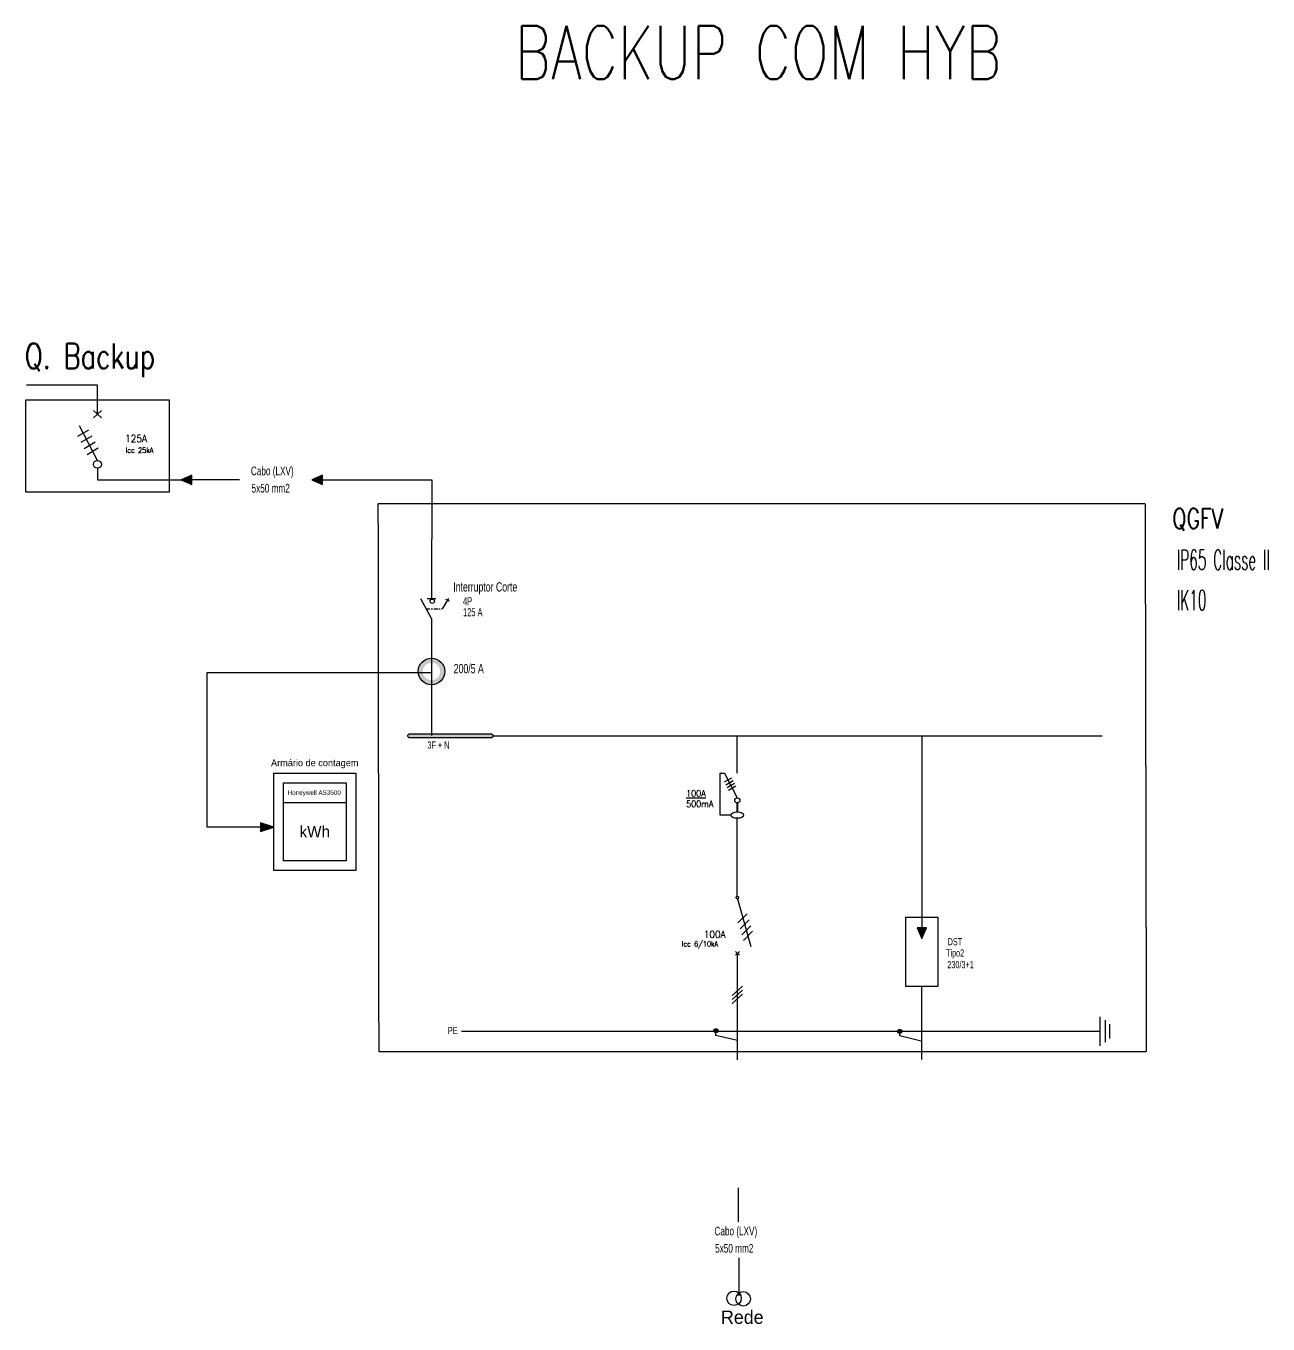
# Model space of a CAD drawing. Header units: millimetres. Extents: x 75320 to 3731865, y 19394 to 539720.
# Drawn here: x 234800 to 328030, y 440527 to 537950 of the extents above; entities that cross this region are included whole.
import ezdxf
from ezdxf.enums import TextEntityAlignment as Align

# ---------------------------------------------------------------- set-up
doc = ezdxf.new("R2010")
doc.units = ezdxf.units.MM
doc.linetypes.add('atContinuous2', pattern=[0])
doc.linetypes.add('RDASHED', pattern=[2.38125, 1.5875, -0.79375])
for name, color, linetype in [('326', 7, 'Continuous'), ('Z_entity', 7, 'Continuous'), ('Z_rectangle', 7, 'Continuous'), ('Z_solid', 96, 'Continuous'), ('Z_text', 7, 'Continuous')]:
    doc.layers.add(name, color=color, linetype=linetype)
doc.styles.add('QTNBCJ+TT111t00', font='', dxfattribs={"height": 0.2})
doc.styles.add('ROMANS', font='ROMANS.shx', dxfattribs={"width": 0.9, "height": 238.125})
doc.styles.get("Standard").update_dxf_attribs({"font": 'bahnschrift.ttf'})
doc.styles.get('QTNBCJ+TT111t00').set_extended_font_data('T T 1 1 1t 0 0')

msp = doc.modelspace()

# ---------------------------------------------------------------- hatches: boundary and pattern name
h = msp.add_hatch(color=256)
h.dxf.hatch_style = 1
h.paths.add_polyline_path([(266238, 489506, 1), (264237, 489506, 1)])
h.paths.add_polyline_path([(264586, 489506, -1), (265889, 489506, -1)], flags=16)
h = msp.add_hatch(color=256)
h.dxf.hatch_style = 1
h.paths.add_polyline_path([(269866, 484676), (269862, 484701), (269852, 484725), (269836, 484748), (269816, 484768), (269792, 484785), (269765, 484798), (269736, 484807), (269706, 484810), (263619, 484810), (263585, 484807), (263552, 484798), (263523, 484785), (263497, 484768), (263476, 484748), (263460, 484725), (263449, 484701), (263446, 484676), (263449, 484648), (263460, 484622), (263476, 484599), (263497, 484580), (263523, 484564), (263552, 484553), (263585, 484546), (263619, 484543), (269706, 484543), (269736, 484546), (269765, 484553), (269792, 484564), (269816, 484580), (269836, 484599), (269852, 484622), (269862, 484648)])
at = {"true_color": 0xffffff}
h = msp.add_hatch(color=7, dxfattribs=at)
h.dxf.hatch_style = 1
h.paths.add_polyline_path([(253404, 477813), (252406, 478135), (252406, 477491)])
at = {"layer": 'Z_solid'}
for points in [[(246454, 503879), (247253, 503533), (247253, 504239)], [(256253, 503886), (257052, 503540), (257052, 504246)], [(302054, 469454), (302400, 470254), (301694, 470254)], [(286749, 462539), (286746, 462510), (286737, 462482), (286723, 462458), (286704, 462436), (286681, 462418), (286653, 462404), (286623, 462396), (286589, 462392), (286555, 462396), (286525, 462404), (286498, 462418), (286474, 462436), (286455, 462458), (286441, 462482), (286432, 462510), (286429, 462539), (286432, 462568), (286441, 462596), (286455, 462620), (286474, 462642), (286498, 462660), (286525, 462674), (286555, 462683), (286589, 462686), (286623, 462683), (286653, 462674), (286681, 462660), (286704, 462642), (286723, 462620), (286737, 462596), (286746, 462568)], [(300550, 462497), (300547, 462468), (300538, 462441), (300524, 462416), (300505, 462394), (300482, 462376), (300455, 462362), (300424, 462354), (300390, 462351), (300357, 462354), (300326, 462362), (300299, 462376), (300275, 462394), (300256, 462416), (300242, 462441), (300233, 462468), (300230, 462497), (300233, 462526), (300242, 462554), (300256, 462579), (300275, 462600), (300299, 462618), (300326, 462632), (300357, 462641), (300390, 462644), (300424, 462641), (300455, 462632), (300482, 462618), (300505, 462600), (300524, 462579), (300538, 462554), (300547, 462526)]]:
    msp.add_hatch(color=0, dxfattribs=at).paths.add_polyline_path(points)

# ---------------------------------------------------------------- linework, layer by layer
for p, q in [((240168, 510999), (234832, 510999)), ((240168, 508809), (240168, 510999)), ((239877, 509078), (240460, 508540)), ((239877, 508540), (240460, 509078)), ((238699, 507152), (239530, 507635)), ((238932, 506701), (239763, 507184)), ((239165, 506250), (239996, 506733)), ((239398, 505799), (240229, 506282)), ((240165, 504751), (240165, 503879)), ((240165, 503879), (246454, 503879)), ((248392, 477813), (248392, 489426)), ((248392, 489426), (265237, 489426)), ((269866, 484676), (315577, 484665)), ((288192, 481862), (288192, 484649)), ((302047, 484684), (302047, 479327)), ((287225, 481208), (287772, 481523)), ((287325, 481007), (287872, 481322)), ((287424, 480806), (287971, 481121)), ((287524, 480605), (288071, 480920)), ((288200, 479632), (288200, 478962)), ((302047, 479327), (302047, 471066)), ((252406, 477813), (248392, 477813))]:
    msp.add_line(p, q)
at = {"color": 0, "linetype": 'ByBlock'}
for p, q in [((288192, 481862), (288192, 484649)), ((288192, 478962), (288192, 479632)), ((288192, 472641), (288192, 478481)), ((288218, 472451), (289212, 468872)), ((288924, 471321), (288235, 470631)), ((289095, 470872), (288405, 470183)), ((289210, 470425), (288521, 469735)), ((289339, 470001), (288650, 469311)), ((288346, 468205), (288056, 468495)), ((288056, 468205), (288346, 468495)), ((288201, 460350), (288201, 468350)), ((302047, 460369), (302047, 465868))]:
    msp.add_line(p, q, dxfattribs=at)
for points in [[(234800, 509897), (245537, 509897), (245537, 502965), (234800, 502965)], [(253404, 481869), (259549, 481869), (259549, 474574), (253404, 474574)], [(254127, 481146), (258827, 481146), (258827, 475296), (254127, 475296)], [(254127, 479674), (258827, 479674), (258827, 475296), (254127, 475296)], [(252406, 478135), (252406, 477491), (253404, 477813)], [(300852, 471066), (303242, 471066), (303242, 465868), (300852, 465868)]]:
    msp.add_lwpolyline(points, close=True)
for points in [[(240165, 505339), (238829, 507930)], [(257052, 503893), (265276, 503893)], [(287726, 478723), (286905, 478723), (286905, 481862), (287236, 481862), (288172, 480021)], [(288261, 450740), (288261, 448190)], [(288300, 445490), (288300, 442635)]]:
    msp.add_lwpolyline(points)
at = {"linetype": 'RDASHED'}
msp.add_lwpolyline([(261247, 502116), (318804, 502116), (318889, 460956), (261302, 460956)], close=True, dxfattribs=at)
for centre, radius in [((240165, 505045), 294), ((265237, 489506), 1001), ((288192, 479827), 195), ((287947, 442457), 544), ((288636, 442417), 544)]:
    msp.add_circle(centre, radius)
at = {"color": 0, "linetype": 'ByBlock'}
msp.add_circle((288194, 472544), 96.6, dxfattribs=at)
msp.add_ellipse((288197, 478722), major_axis=(471, 0), ratio=0.510093)
at = {"layer": 'Z_entity', "color": 7}
for points in [[(246454, 503879), (247253, 503533), (247253, 504239), (246454, 503879)], [(256253, 503886), (257052, 503540), (257052, 504246), (256253, 503886)], [(269866, 484676), (269862, 484701), (269852, 484725), (269836, 484748), (269816, 484768), (269792, 484785), (269765, 484798), (269736, 484807), (269706, 484810), (263619, 484810), (263585, 484807), (263552, 484798), (263523, 484785), (263497, 484768), (263476, 484748), (263460, 484725), (263449, 484701), (263446, 484676), (263446, 484676), (263449, 484648), (263460, 484622), (263476, 484599), (263497, 484580), (263523, 484564), (263552, 484553), (263585, 484546), (263619, 484543), (269706, 484543), (269736, 484546), (269765, 484553), (269792, 484564), (269816, 484580), (269836, 484599), (269852, 484622), (269862, 484648), (269866, 484676), (269866, 484676)], [(302054, 469454), (302400, 470254), (301694, 470254), (302054, 469454)], [(286749, 462539), (286746, 462510), (286737, 462482), (286723, 462458), (286704, 462436), (286681, 462418), (286653, 462404), (286623, 462396), (286589, 462392), (286555, 462396), (286525, 462404), (286498, 462418), (286474, 462436), (286455, 462458), (286441, 462482), (286432, 462510), (286429, 462539), (286432, 462568), (286441, 462596), (286455, 462620), (286474, 462642), (286498, 462660), (286525, 462674), (286555, 462683), (286589, 462686), (286623, 462683), (286653, 462674), (286681, 462660), (286704, 462642), (286723, 462620), (286737, 462596), (286746, 462568), (286749, 462539), (286749, 462539)], [(300550, 462497), (300547, 462468), (300538, 462441), (300524, 462416), (300505, 462394), (300482, 462376), (300455, 462362), (300424, 462354), (300390, 462351), (300357, 462354), (300326, 462362), (300299, 462376), (300275, 462394), (300256, 462416), (300242, 462441), (300233, 462468), (300230, 462497), (300233, 462526), (300242, 462554), (300256, 462579), (300275, 462600), (300299, 462618), (300326, 462632), (300357, 462641), (300390, 462644), (300424, 462641), (300455, 462632), (300482, 462618), (300505, 462600), (300524, 462579), (300538, 462554), (300547, 462526), (300550, 462497), (300550, 462497)]]:
    msp.add_lwpolyline(points, dxfattribs=at)
at = {"layer": 'Z_entity', "color": 0}
for points in [[(250824, 503886), (247253, 503886)], [(265276, 503893), (265237, 494949)], [(265237, 493484), (264438, 494949)], [(265557, 494949), (264918, 494949)], [(266516, 494976), (266037, 494216)], [(266290, 494922), (266569, 494776)], [(264838, 494216), (265118, 494216)], [(265211, 494216), (265317, 494216)], [(265411, 494216), (265704, 494216)], [(265797, 494216), (265890, 494216)], [(265983, 494216), (266037, 494216)], [(265237, 493484), (265237, 484686)], [(269706, 484810), (263619, 484810)], [(263619, 484543), (269706, 484543)], [(302047, 471066), (302047, 470254)], [(287815, 465176), (288587, 465896)], [(287815, 464883), (288587, 465589)], [(287815, 464590), (288587, 465296)], [(315407, 463589), (315407, 461404)], [(315812, 463323), (315812, 461671)], [(316131, 463030), (316131, 461964)], [(267501, 462495), (315407, 462497)], [(286589, 462193), (286589, 462539)], [(288201, 461807), (286589, 462193)], [(300391, 462151), (300391, 462497)], [(302002, 461765), (300391, 462151)]]:
    msp.add_lwpolyline(points, dxfattribs=at)
at = {"layer": 'Z_entity', "color": 0, "linetype": 'atContinuous2'}
msp.add_circle((265298, 494775), 166, dxfattribs=at)
at = {"layer": 'Z_rectangle', "color": 7, "linetype": 'atContinuous2'}
msp.add_line((265262, 501261), (265262, 501248), dxfattribs=at)

# ---------------------------------------------------------------- texts
at = {"lineweight": -3, "style": 'ROMANS'}
for s, height, width, p in [('BACKUP COM HYB', 4000, 0.75, (271511, 533950)), ('Q. Backup', 1890.8, 0.75, (234717, 512234)), ('QGFV', 1500, 0.75, (320846, 500236)), ('IP65 Classe II', 1500, 0.5, (321184, 497136)), ('IK10', 1500, 0.5, (321184, 494116))]:
    msp.add_text(s, height=height, dxfattribs=dict(at, width=width)).set_placement(p)
at = {"width": 7000.41, "attachment_point": 5}
for s, insert, char_height in [('\\pxqc;Armário de contagem', (256477, 482574), 513.54), ('\\pxqc;kWh', (256477, 477485), 855.9)]:
    msp.add_mtext(s, dxfattribs=dict(at, insert=insert, char_height=char_height))
at = {"insert": (256439, 480364), "char_height": 342.36, "attachment_point": 5}
msp.add_mtext_dynamic_manual_height_columns('\\pxqc;Honeywell AS3500', width=4700.99, gutter_width=713, heights=[0], dxfattribs=at)
at = {"linetype": 'RDASHED', "insert": (286970, 441541), "char_height": 1000, "attachment_point": 1}
msp.add_mtext_dynamic_manual_height_columns('Rede', width=9281.84, gutter_width=12.5, heights=[1020], dxfattribs=at)
at = {"layer": '326', "linetype": 'Continuous', "style": 'ROMANS', "width": 0.9}
for s, p in [('125A', (243065, 506713)), ('100A', (286495, 469506))]:
    msp.add_text(s, height=543.5, dxfattribs=at).set_placement(p, align=Align.CENTER)
for s, p in [('Icc 25kA', (242287, 506106)), ('Icc 6/10kA', (284027, 469056))]:
    msp.add_text(s, height=400, dxfattribs=at).set_placement(p, align=Align.MIDDLE_LEFT)
for s, p in [('%%U100A', (284358, 480114)), ('500mA', (284358, 479324))]:
    msp.add_text(s, height=487.9, dxfattribs=at).set_placement(p)
at = {"layer": 'Z_text', "color": 0, "style": 'QTNBCJ+TT111t00', "width": 0.7}
for s, height, rotation, p in [('Cabo (LXV)', 656.2, 0.00055, (251686, 504225)), ('5x50 mm2', 656.2, 0.00055, (251737, 502928)), ('Interruptor Corte', 699.9, 0.00055, (266873, 495503)), ('4P', 600.6, 0.00055, (267602, 494479)), ('125 A', 600.6, 0.00055, (267602, 493653)), ('200/5 A', 699.9, 359.99945, (266907, 489366)), ('3F + N', 536.3, 0.00055, (264933, 483712)), ('Tipo2', 536.3, 0.00055, (303858, 468110)), ('DST', 536.3, 0.00055, (303982, 468954)), ('230/3+1', 536.3, 0.00055, (303957, 467230)), ('PE', 536.3, 0.00055, (266464, 462288)), ('Cabo (LXV)', 656.2, 0.00055, (286480, 447177)), ('5x50 mm2', 656.2, 0.00055, (286531, 445880))]:
    msp.add_text(s, height=height, rotation=rotation, dxfattribs=at).set_placement(p)

doc.saveas('drawing.dxf')
